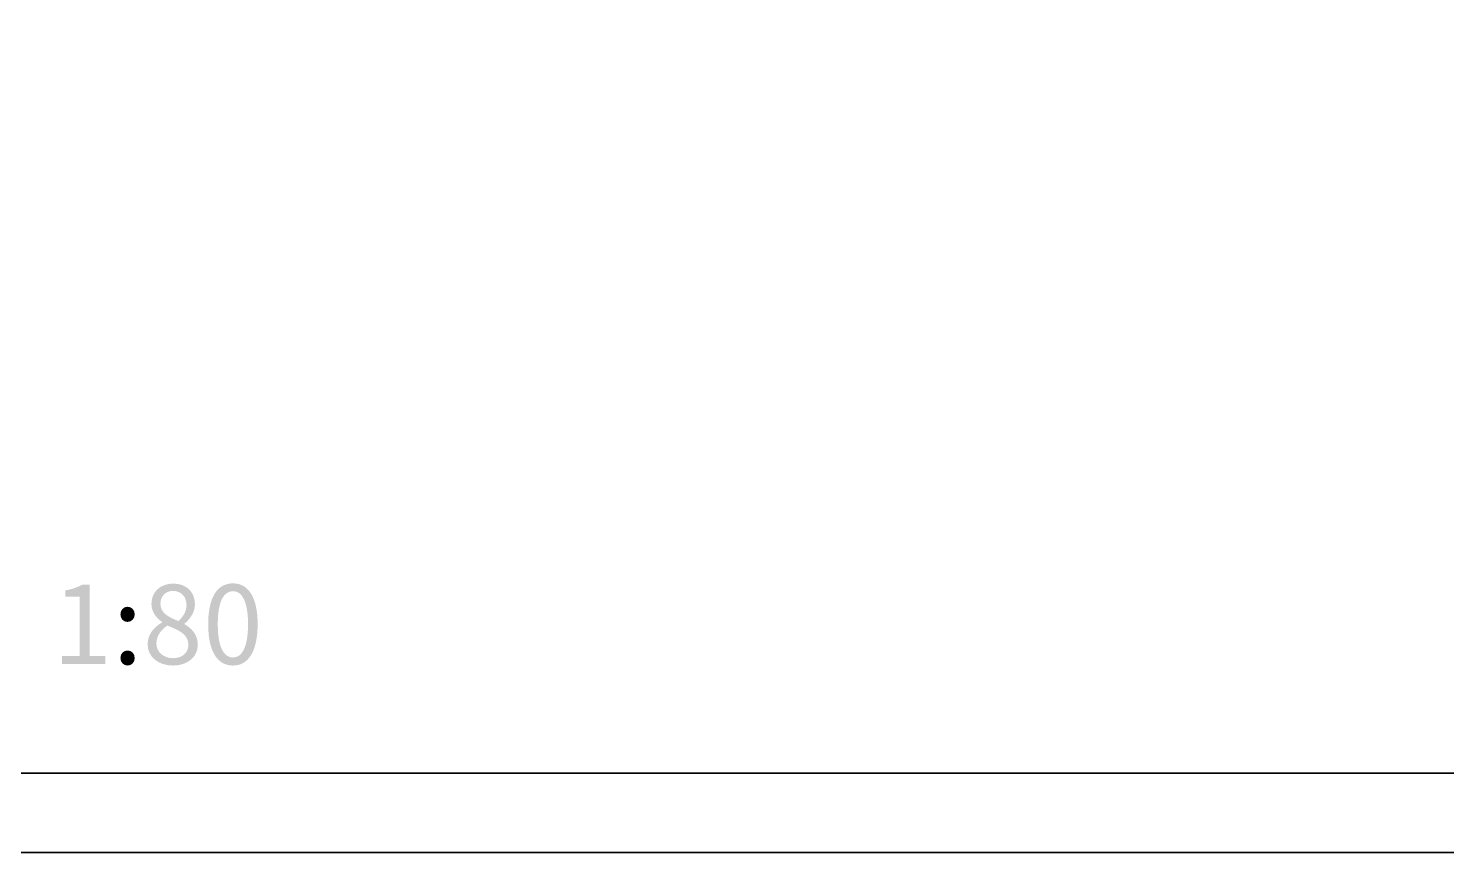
# Model space of a CAD drawing. Header units: millimetres. Extents: x -4600 to 229000, y -4300 to 19460.
# Drawn here: x 167362 to 174504, y -4300 to -146 of the extents above; entities that cross this region are included whole.
import ezdxf

# ---------------------------------------------------------------- set-up
doc = ezdxf.new("R2010")
doc.units = ezdxf.units.MM
doc.header["$LTSCALE"] = 100
doc.layers.add('A-SHEET', color=7, linetype='Continuous', lineweight=35)
doc.layers.add('A-TEXT', color=7, linetype='Continuous', lineweight=18)

# ---------------------------------------------------------------- blocks, each defined once
blk = doc.blocks.new('A05_SHEET')
at = {"layer": 'A-TEXT'}
h = blk.add_hatch(color=256, dxfattribs=at)
edge = h.paths.add_edge_path()
edge.add_line((7530.4, -3350), (7749.8, -3350))
edge.add_line((7749.8, -3350), (7749.8, -3308.5))
edge.add_line((7749.8, -3308.5), (7669.6, -3308.5))
edge.add_line((7669.6, -3308.5), (7669.6, -2950))
edge.add_line((7669.6, -2950), (7631.4, -2950))
edge.add_spline(control_points=[(7631.4, -2950), (7609.5, -2962.6), (7583.9, -2971.8), (7548.4, -2978.4)], knot_values=[0, 0, 0, 0, 1, 1, 1, 1], degree=3, periodic=0)
edge.add_line((7548.4, -2978.4), (7548.4, -3010))
edge.add_line((7548.4, -3010), (7619.9, -3010))
edge.add_line((7619.9, -3010), (7619.9, -3308.5))
edge.add_line((7619.9, -3308.5), (7530.4, -3308.5))
edge.add_line((7530.4, -3308.5), (7530.4, -3350))
h = blk.add_hatch(color=256, dxfattribs=at)
edge = h.paths.add_edge_path()
edge.add_spline(control_points=[(8089.8, -3357.1), (8164.5, -3357.1), (8214.7, -3311.8), (8214.7, -3254), (8214.7, -3198.8), (8182.5, -3168.8), (8147.6, -3148.6)], knot_values=[0, 0, 0, 0, 1, 1, 1, 2, 2, 2, 2], degree=3, periodic=0)
edge.add_line((8147.6, -3148.6), (8147.6, -3145.9))
edge.add_spline(control_points=[(8147.6, -3145.9), (8171.1, -3127.4), (8200.5, -3091.3), (8200.5, -3049.3), (8200.5, -2987.7), (8159.1, -2944), (8090.9, -2944), (8028.6, -2944), (7981.2, -2984.9), (7981.2, -3045.5), (7981.2, -3087.5), (8006.3, -3117.5), (8035.2, -3137.7)], knot_values=[0, 0, 0, 0, 1, 1, 1, 2, 2, 2, 3, 3, 3, 4, 4, 4, 4], degree=3, periodic=0)
edge.add_line((8035.2, -3137.7), (8035.2, -3139.9))
edge.add_spline(control_points=[(8035.2, -3139.9), (7998.6, -3159.5), (7962.1, -3197.2), (7962.1, -3250.7), (7962.1, -3312.3), (8015.6, -3357.1), (8089.8, -3357.1)], knot_values=[0, 0, 0, 0, 1, 1, 1, 2, 2, 2, 2], degree=3, periodic=0)
edge = h.paths.add_edge_path(flags=0)
edge.add_spline(control_points=[(8090.3, -3320), (8042.3, -3320), (8006.3, -3288.9), (8006.3, -3246.3), (8006.3, -3208.1), (8029.2, -3176.5), (8061.4, -3155.7)], knot_values=[0, 0, 0, 0, 1, 1, 1, 2, 2, 2, 2], degree=3, periodic=0)
edge.add_spline(control_points=[(8061.4, -3155.7), (8118.1, -3178.6), (8167.3, -3198.3), (8167.3, -3252.3), (8167.3, -3292.2), (8136.7, -3320), (8090.3, -3320)], knot_values=[0, 0, 0, 0, 1, 1, 1, 2, 2, 2, 2], degree=3, periodic=0)
edge = h.paths.add_edge_path(flags=0)
edge.add_spline(control_points=[(8117.1, -3132.8), (8069.6, -3114.3), (8026.5, -3093), (8026.5, -3045.5), (8026.5, -3006.8), (8053.2, -2981.1), (8090.3, -2981.1), (8132.9, -2981.1), (8158, -3012.2), (8158, -3052), (8158, -3081.5), (8143.8, -3108.8), (8117.1, -3132.8)], knot_values=[0, 0, 0, 0, 1, 1, 1, 2, 2, 2, 3, 3, 3, 4, 4, 4, 4], degree=3, periodic=0)
h = blk.add_hatch(color=256, dxfattribs=at)
edge = h.paths.add_edge_path()
edge.add_spline(control_points=[(8391.5, -3357.1), (8467.4, -3357.1), (8516, -3288.3), (8516, -3148.6), (8516, -3010), (8467.4, -2942.9), (8391.5, -2942.9), (8315.1, -2942.9), (8267.1, -3010), (8267.1, -3148.6), (8267.1, -3288.3), (8315.1, -3357.1), (8391.5, -3357.1)], knot_values=[0, 0, 0, 0, 1, 1, 1, 2, 2, 2, 3, 3, 3, 4, 4, 4, 4], degree=3, periodic=0)
edge = h.paths.add_edge_path(flags=0)
edge.add_spline(control_points=[(8391.5, -3316.7), (8346.2, -3316.7), (8315.1, -3266), (8315.1, -3148.6), (8315.1, -3031.9), (8346.2, -2982.2), (8391.5, -2982.2), (8436.8, -2982.2), (8467.9, -3031.9), (8467.9, -3148.6), (8467.9, -3266), (8436.8, -3316.7), (8391.5, -3316.7)], knot_values=[0, 0, 0, 0, 1, 1, 1, 2, 2, 2, 3, 3, 3, 4, 4, 4, 4], degree=3, periodic=0)
h = blk.add_hatch(color=256, dxfattribs=at)
edge = h.paths.add_edge_path()
edge.add_spline(control_points=[(7861.1, -3137.2), (7880.8, -3137.2), (7897.1, -3121.9), (7897.1, -3099), (7897.1, -3076.6), (7880.8, -3060.8), (7861.1, -3060.8), (7840.9, -3060.8), (7825.1, -3076.6), (7825.1, -3099), (7825.1, -3121.9), (7840.9, -3137.2), (7861.1, -3137.2)], knot_values=[0, 0, 0, 0, 1, 1, 1, 2, 2, 2, 3, 3, 3, 4, 4, 4, 4], degree=3, periodic=0)
h = blk.add_hatch(color=256, dxfattribs=at)
edge = h.paths.add_edge_path()
edge.add_spline(control_points=[(7861.1, -3357.1), (7880.8, -3357.1), (7897.1, -3341.8), (7897.1, -3319.4), (7897.1, -3296.5), (7880.8, -3281.2), (7861.1, -3281.2), (7840.9, -3281.2), (7825.1, -3296.5), (7825.1, -3319.4), (7825.1, -3341.8), (7840.9, -3357.1), (7861.1, -3357.1)], knot_values=[0, 0, 0, 0, 1, 1, 1, 2, 2, 2, 3, 3, 3, 4, 4, 4, 4], degree=3, periodic=0)
at = {"layer": 'A-SHEET'}
for points in [[(-4600, -4300), (29000, -4300), (29000, 19460), (-4600, 19460)], [(-4200, -3900), (28600, -3900), (28600, 19060), (-4200, 19060)]]:
    blk.add_lwpolyline(points, close=True, dxfattribs=at)

msp = doc.modelspace()

# ---------------------------------------------------------------- block references
msp.add_blockref('A05_SHEET', (160000, 0))

doc.saveas('drawing.dxf')
